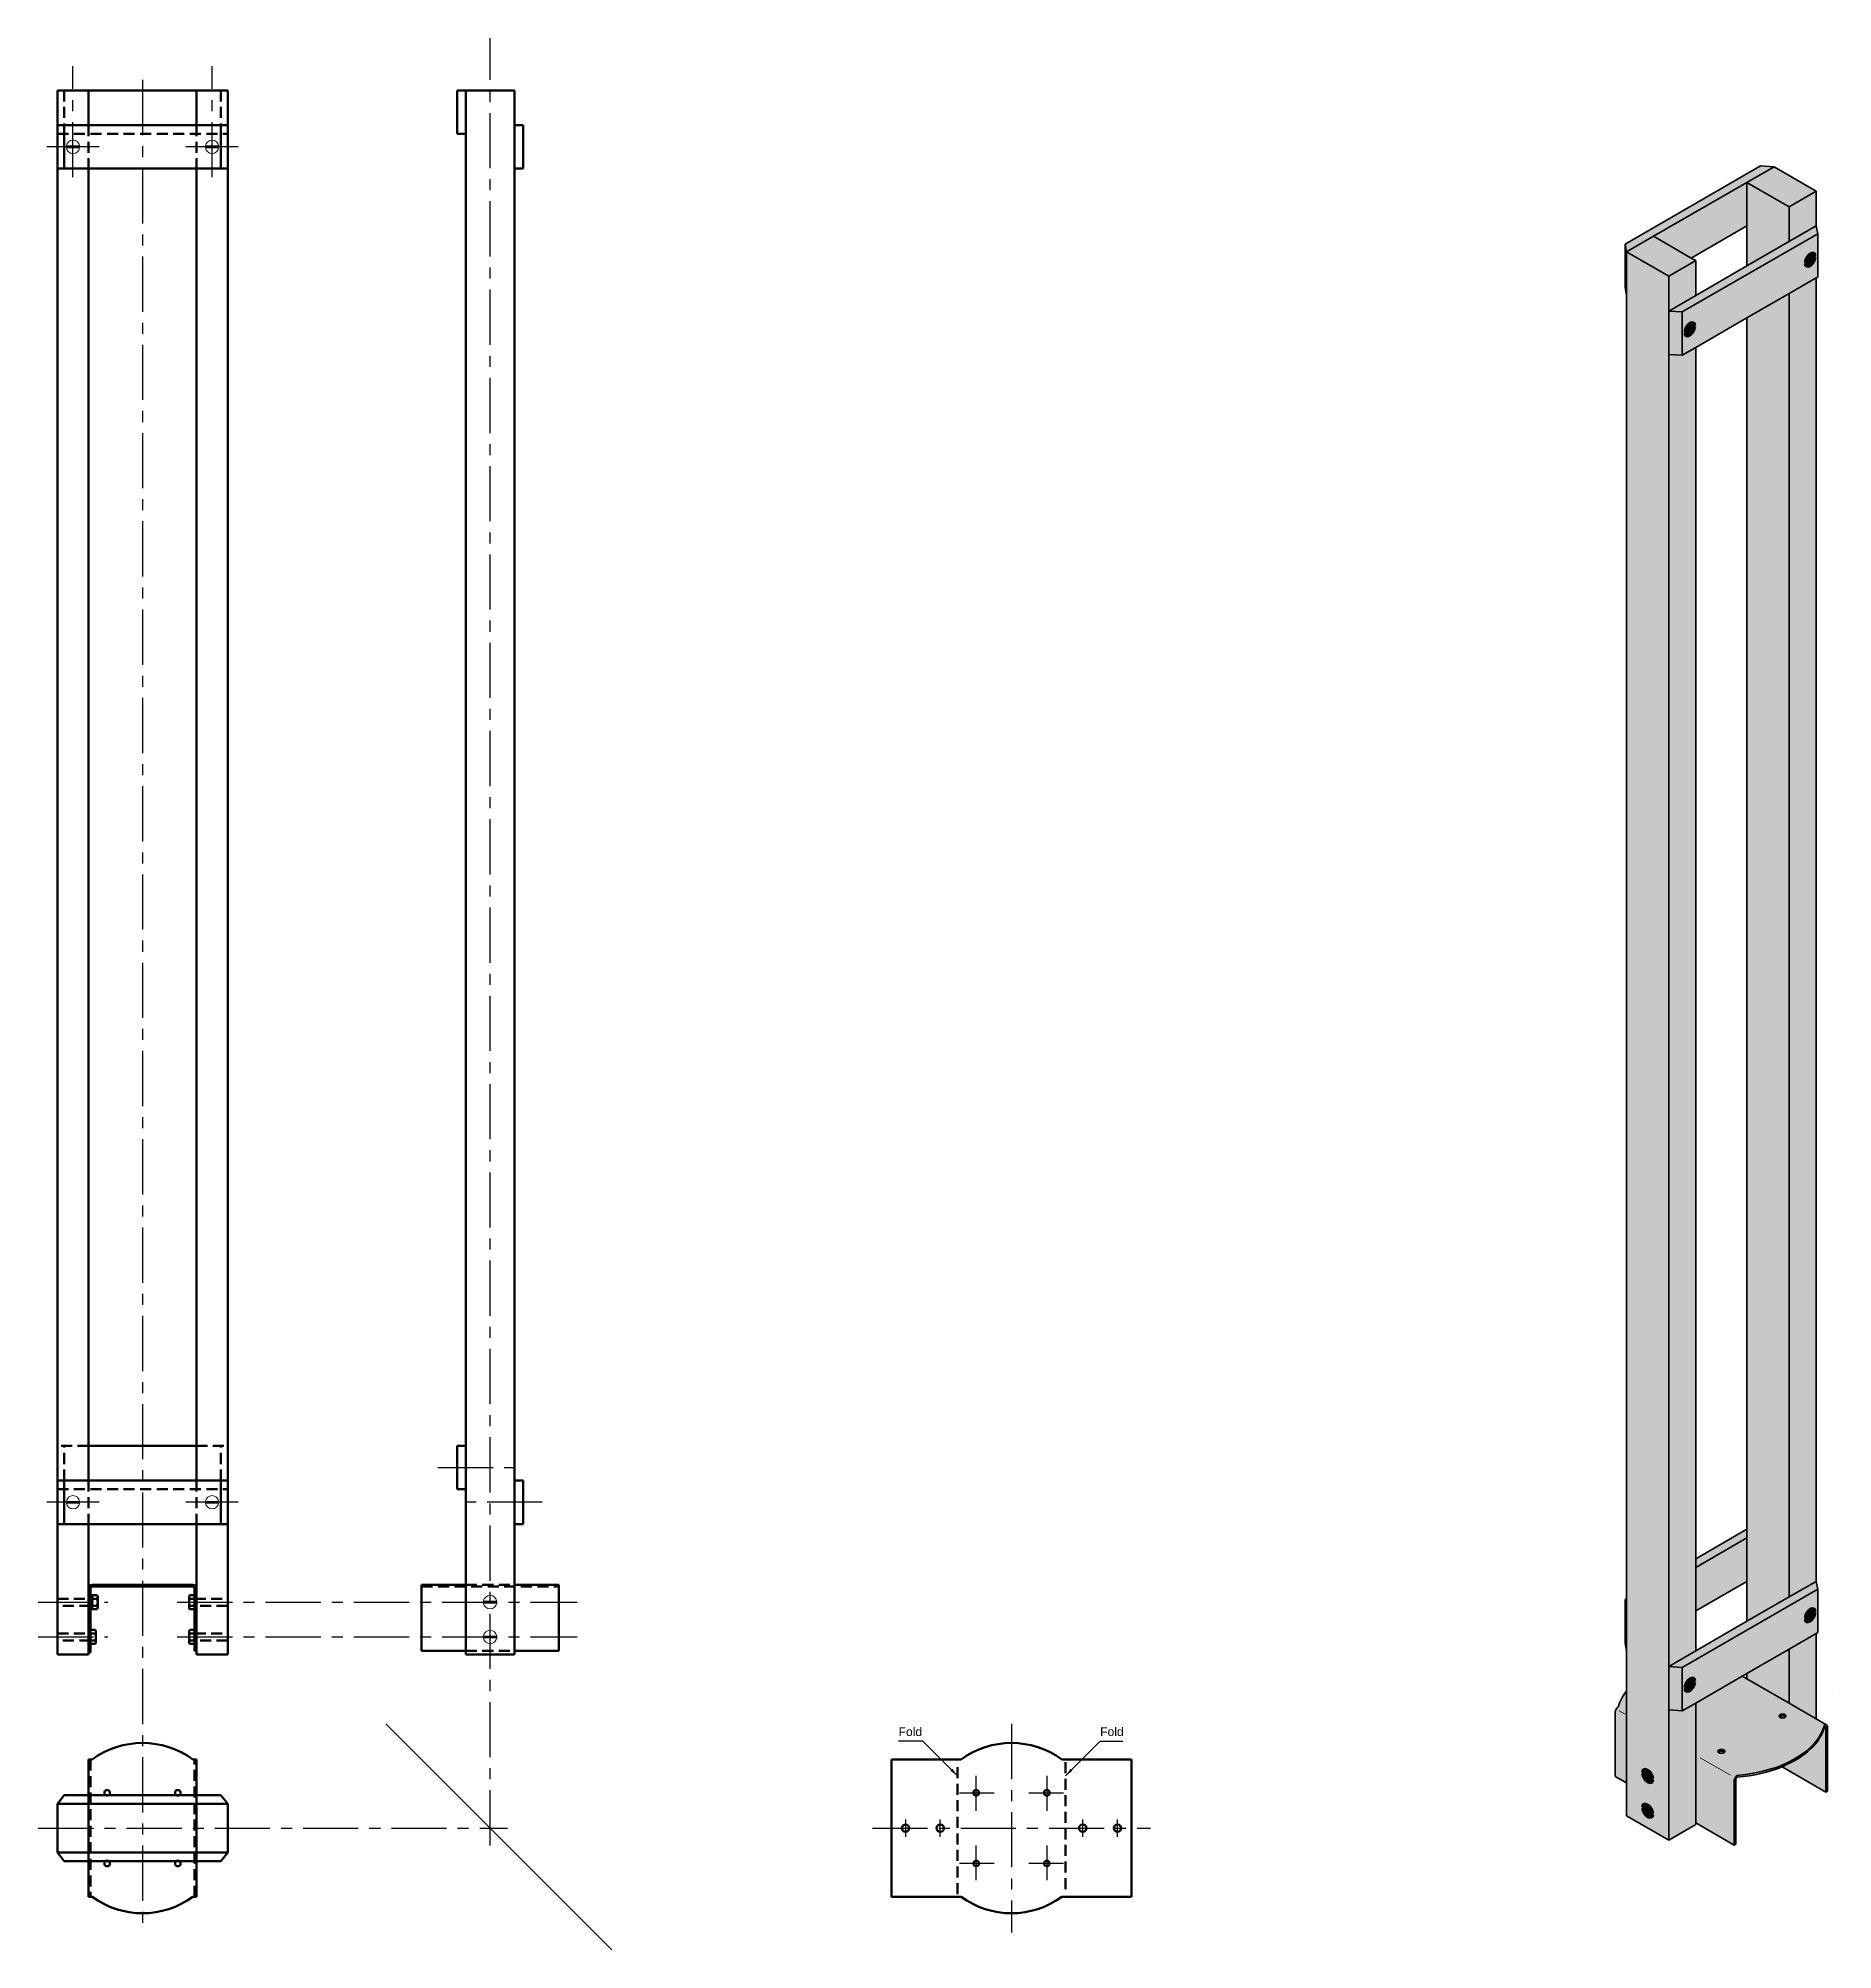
# Model space of a CAD drawing. Header units: millimetres. Extents: x -60 to 973, y -70 to 1030.
import ezdxf

# ---------------------------------------------------------------- set-up
doc = ezdxf.new("R2010")
doc.units = ezdxf.units.MM
doc.linetypes.add('CENTER', pattern=[50.800000000000004, 31.75, -6.35, 6.35, -6.35])
doc.linetypes.add('HIDDEN', pattern=[9.524999999999999, 6.35, -3.175])
for name, color, linetype, lineweight, true_color in [('Aluminium', 253, 'Continuous', 25, 0xa0a0a4), ('Bracing', 37, 'Continuous', 25, 0x866447), ('Centrelines', 2, 'CENTER', 25, 0xffff00), ('Dimension', 253, 'Continuous', 25, 0xa0a0a4), ('Hidden', 9, 'HIDDEN', 50, 0xc0c0c0), ('Iso outline', 178, 'Continuous', 35, 0x000000), ('Mirror line', 4, 'Continuous', 0, 0x00ffff), ('NULL', 178, 'Continuous', 5, 0x000000), ('Outline', 7, 'Continuous', 70, 0xffffff)]:
    doc.layers.add(name, color=color, linetype=linetype, lineweight=lineweight, true_color=true_color)
doc.layers.add('Brass fittings', color=2, linetype='Continuous', true_color=0xffff00)
doc.layers.add('Uprights', color=33, linetype='Continuous', true_color=0xc19a6b)
doc.styles.add('QCADDimTextStyle', font='')
doc.styles.add('textstyle0', font='')
doc.styles.add('textstyle1', font='')
doc.styles.get('QCADDimTextStyle').set_extended_font_data('Liberation Sans')
doc.styles.get('textstyle0').set_extended_font_data('Liberation Sans')
doc.styles.get('textstyle1').set_extended_font_data('Liberation Sans')
doc.dimstyles.new('QCADDimStyle', dxfattribs={"dimtxt": 5, "dimasz": 5, "dimexe": 3, "dimexo": 3, "dimgap": 3, "dimtad": 1, "dimtoh": 1, "dimdec": 4, "dimzin": 0, "dimdsep": 46, "dimtxsty": 'QCADDimTextStyle', "dimcen": 0.09, "dimadec": 0, "dimazin": 0, "dimtfac": 1, "dimtdec": 4, "dimtofl": 0, "dimtmove": 0, "dimatfit": 3, "dimfxl": 1, "dimtolj": 1, "dimtzin": 0, "dimarcsym": 0})

# ---------------------------------------------------------------- blocks, each defined once
blk = doc.blocks.new('M4_DIN934_f')
at = {"layer": 'Outline'}
for p, q in [((-3.5, 3.2), (-4.041452, 2.796874)), ((-4.041452, 2.796874), (-4.041452, 0.403126)), ((-4.041452, 0.403126), (-3.5, 0)), ((3.5, 3.2), (-3.5, 3.2)), ((-3.5, 0), (3.5, 0)), ((-2, 0.403126), (-2, 2.796874)), ((2, 0.403126), (2, 2.796874)), ((4.041452, 2.796874), (3.5, 3.2)), ((3.5, 0), (4.041452, 0.403126)), ((4.041452, 0.403126), (4.041452, 2.796874))]:
    blk.add_line(p, q, dxfattribs=at)
for centre, radius, start, end in [((-3.020726, 1.706185), 1.493815, 46.89782499999999, 133.102175), ((-3.020726, 1.493815), 1.493815, 226.897825, 313.102175), ((0, -1.962787), 5.162787, 67.207949, 112.792051), ((0, 5.162787), 5.162787, 247.207949, 292.792051), ((3.020726, 1.706185), 1.493815, 46.89782499999999, 133.102175), ((3.020726, 1.493815), 1.493815, 226.897825, 313.102175)]:
    blk.add_arc(centre, radius, start, end, dxfattribs=at)
blk = doc.blocks.new('M4_DIN963_t')
at = {"layer": 'NULL'}
for p, q in [((-3.790119, 0.55), (-3.1, 0.55)), ((-3.1, 0.55), (-3.1, -0.55)), ((3.1, 0.55), (-3.1, 0.55)), ((3.1, -0.55), (3.1, 0.55)), ((3.1, 0.55), (3.790119, 0.55)), ((-3.1, -0.55), (-3.790119, -0.55)), ((-3.1, -0.55), (3.1, -0.55)), ((3.790119, -0.55), (3.1, -0.55))]:
    blk.add_line(p, q, dxfattribs=at)
for start, end in [(8.256795, 171.743205), (188.256795, 351.743205)]:
    blk.add_arc((0, 0), 3.829817, start, end, dxfattribs=at)

msp = doc.modelspace()

# ---------------------------------------------------------------- hatches: boundary and pattern name
at = {"layer": 'Aluminium'}
h = msp.add_hatch(color=256, dxfattribs=at)
edge = h.paths.add_edge_path(flags=0)
edge.add_ellipse((908.4618411112409, 64.50181261869547), major_axis=(-60.01418520635988, 7.3e-15), ratio=0.577350269189626, start_angle=345.1846863032169, end_angle=354.9438438361004)
edge.add_ellipse((849.1401746013855, 67.75032156585917), major_axis=(-1.224779289925712, -2.121379958209467), ratio=0.5773502691896257, start_angle=209.9999999999999, end_angle=329.9999999999999)
edge.add_line((847.4080751186589, 66.75029346324372), (847.4080751186589, 29.74925366647271))
edge.add_line((847.4080751186589, 29.74925366647271), (853.900707405352, 26.00073066800129))
edge.add_line((853.900707405352, 26.00073066800129), (853.9007074053523, 78.93308785353871))
h = msp.add_hatch(color=256, dxfattribs=at)
edge = h.paths.add_edge_path(flags=0)
edge.add_ellipse((908.4618411112409, 64.50181261869547), major_axis=(60.0141852063599, 6.700000000000001e-15), ratio=0.5773502691896258, start_angle=284.8651960114668, end_angle=354.9438438361004)
edge.add_ellipse((967.7835076210961, 57.25319126106994), major_axis=(-1.224779289925712, -2.121379958209468), ratio=0.5773502691896257, start_angle=180.0000000000011, end_angle=210, ccw=False)
edge.add_line((969.0082869110217, 59.37457121927942), (963.0229748171303, 62.83019276787169))
edge.add_line((963.0229748171303, 62.83019276787169), (947.4340794725905, 71.8304456914109))
edge.add_line((947.4340794725905, 71.8304456914109), (923.1846867144167, 85.83083912802795))
edge.add_line((923.1846867144167, 85.83083912802795), (920.4367298015785, 87.41737279137662))
edge.add_line((920.4367298015785, 87.41737279137662), (893.7387204934234, 72.00218216808827))
edge.add_line((893.7387204934234, 72.00218216808827), (893.7389915792842, 3.000086576128751))
edge.add_line((893.7389915792842, 3.000086576128751), (915.8205231392969, -9.7486916141639))
edge.add_line((915.8205231392969, -9.7486916141639), (915.8205231392972, 27.25234818260693))
edge.add_ellipse((917.5526226220238, 28.25237628522238), major_axis=(-1.224779289925712, -2.121379958209467), ratio=0.5773502691896257, start_angle=210, end_angle=330.0000000000001, ccw=False)
edge = h.paths.add_edge_path(flags=0)
edge.add_ellipse((908.4618411112409, 44.18124157354993), major_axis=(1.959646863881168, 0), ratio=0.5773502691896257, start_angle=0, end_angle=360)
edge = h.paths.add_edge_path(flags=0)
edge.add_ellipse((943.658102600246, 64.50181261869551), major_axis=(1.959646863881168, 0), ratio=0.5773502691896257, start_angle=0, end_angle=360)
h = msp.add_hatch(color=256, dxfattribs=at)
edge = h.paths.add_edge_path(flags=0)
edge.add_ellipse((908.4618411112409, 64.50181261869547), major_axis=(60.0141852063599, 6.700000000000001e-15), ratio=0.5773502691896258, start_angle=284.8651960114668, end_angle=354.9438438361004)
edge.add_line((967.7835076210961, 59.2532474663007), (967.7835076210961, 58.25321936368535))
edge.add_ellipse((908.4618411112407, 63.50178451607989), major_axis=(60.0141852063599, 6.700000000000001e-15), ratio=0.5773502691896258, start_angle=321.1197403717885, end_angle=354.94384383610037, ccw=False)
edge.add_ellipse((908.4618411112407, 63.50178451607989), major_axis=(60.0141852063599, 6.700000000000001e-15), ratio=0.5773502691896258, start_angle=284.8651960114668, end_angle=321.1197403717885, ccw=False)
edge.add_line((917.5526226220236, 29.25240438783778), (917.5526226220238, 30.25243249045336))
h = msp.add_hatch(color=256, dxfattribs=at)
edge = h.paths.add_edge_path(flags=0)
edge.add_ellipse((943.658102600246, 64.50181261869534), major_axis=(-1.959646863881166, 2e-16), ratio=0.5773502691896262, start_angle=164.1221244249562, end_angle=375.8778755749647)
edge.add_ellipse((943.658102600246, 63.50178451608007), major_axis=(-1.959646863881166, 2e-16), ratio=0.5773502691896262, start_angle=195.8778755750616, end_angle=344.1221244249222, ccw=False)
h = msp.add_hatch(color=256, dxfattribs=at)
edge = h.paths.add_edge_path(flags=0)
edge.add_line((968.6495573624594, 57.75320531237767), (968.6495573624594, 20.75216551560668))
edge.add_line((968.6495573624594, 20.75216551560668), (943.4004769312779, 35.32972889933956))
edge.add_ellipse((908.4618411112407, 63.50178451607989), major_axis=(60.0141852063599, 6.700000000000001e-15), ratio=0.5773502691896258, start_angle=321.1197403717885, end_angle=354.9438438361004)
edge.add_ellipse((967.7835076210961, 57.25319126106994), major_axis=(-0.6123896449628569, -1.060689979104733), ratio=0.5773502691896255, start_angle=150.0000000000001, end_angle=210.0000000000001, ccw=False)
h = msp.add_hatch(color=256, dxfattribs=at)
edge = h.paths.add_edge_path(flags=0)
edge.add_line((968.6495573624594, 57.75320531237767), (968.6495573624594, 20.75216551560668))
edge.add_line((968.6495573624594, 20.75216551560668), (969.5156071038227, 21.25217956691431))
edge.add_line((969.5156071038227, 21.25217956691431), (969.5156071038227, 58.2532193636854))
edge.add_ellipse((967.7835076210961, 57.25319126106994), major_axis=(-1.224779289925712, -2.121379958209468), ratio=0.5773502691896257, start_angle=150.0000000000002, end_angle=180.0000000000011)
edge.add_ellipse((967.7835076210961, 57.25319126106994), major_axis=(-1.224779289925712, -2.121379958209468), ratio=0.5773502691896257, start_angle=180.0000000000011, end_angle=209.9999999999999)
edge.add_line((967.7835076210961, 59.25324746630082), (967.7835076210961, 58.25321936368535))
edge.add_ellipse((967.7835076210961, 57.25319126106994), major_axis=(-0.6123896449628569, -1.060689979104733), ratio=0.5773502691896255, start_angle=150.0000000000001, end_angle=210.0000000000001, ccw=False)
h = msp.add_hatch(color=256, dxfattribs=at)
edge = h.paths.add_edge_path(flags=0)
edge.add_ellipse((908.4618411112409, 43.18121347093447), major_axis=(1.959646863881168, 0), ratio=0.577350269189626, start_angle=15.87787557505344, end_angle=164.1221244249725)
edge.add_ellipse((908.4618411112409, 44.18124157354973), major_axis=(1.959646863881168, 0), ratio=0.577350269189626, start_angle=-15.877875575006726, end_angle=195.8778755750328, ccw=False)
h = msp.add_hatch(color=256, dxfattribs=at)
edge = h.paths.add_edge_path(flags=0)
edge.add_line((915.8205231392972, 27.25234818260693), (915.8205231392972, -9.74869161416406))
edge.add_line((915.8205231392972, -9.74869161416406), (916.6865728806606, -9.248677562856447))
edge.add_line((916.6865728806606, -9.248677562856447), (916.6865728806605, 27.75236223391465))
edge.add_ellipse((917.5526226220238, 28.25237628522238), major_axis=(-0.6123896449628574, -1.060689979104732), ratio=0.5773502691896258, start_angle=210.0000000000001, end_angle=330.0000000000002, ccw=False)
edge.add_line((917.5526226220238, 29.25240438783782), (917.5526226220238, 30.25243249045324))
edge.add_ellipse((917.5526226220238, 28.25237628522238), major_axis=(-1.224779289925712, -2.121379958209467), ratio=0.5773502691896257, start_angle=209.9999999999999, end_angle=330.0000000000002)
at = {"layer": 'Bracing'}
for points in [[(853.9007074053521, 907.025489072197), (869.4896027498918, 916.025741995736), (891.1408462839747, 903.525390713043), (923.1846867144174, 922.0259106114282), (923.1846867144168, 947.0266131768142), (938.7735820589569, 956.0268661003532), (930.9791343866873, 956.5268801516612), (853.0346576639884, 911.5256155339662), (853.0346576639884, 886.5249129685809), (853.9007074053523, 882.0247865068116)], [(923.1846867144168, 167.0046931367769), (923.1846867144168, 172.0048336498543), (893.7389955080649, 155.0043559053926), (893.7389955080648, 150.004215392315), (893.7389955080648, 125.0035128269294), (923.1846867144168, 142.0039905713914)], [(853.0341377014491, 131.503395293418), (853.900707405352, 132.0037095452379), (853.9007074053521, 102.0028664667742), (853.034137701449, 106.5026927280313)]]:
    msp.add_hatch(color=256, dxfattribs=at).paths.add_polyline_path(points, flags=0)
h = msp.add_hatch(color=256, dxfattribs=at)
h.paths.add_polyline_path([(963.8890245584934, 917.5257841496588), (963.8890245584934, 892.525081584273), (885.944547835795, 847.5238169665789), (878.1501001635252, 848.0238310178867), (878.1501001635252, 873.0245335832723), (963.0229748171303, 922.0259106114285)], flags=0)
edge = h.paths.add_edge_path(flags=0)
edge.add_line((962.2435300499033, 904.6254216259198), (962.2435300499033, 903.525390713043))
edge.add_line((962.2435300499033, 903.525390713043), (962.8412074313632, 903.8704599101173))
edge.add_ellipse((959.558775851677, 902.5253626104274), major_axis=(-2.34534027290268, -4.062248513705019), ratio=0.5773502691896257, start_angle=-23.317069123306908, end_angle=142.2831725946936, ccw=False)
edge.add_line((956.2763447009844, 900.0802346690288), (956.8740216534508, 900.425303594935))
edge.add_line((956.8740216534508, 900.425303594935), (956.8740216534508, 901.5253345078119))
edge.add_line((956.8740216534508, 901.5253345078119), (956.2763442719909, 901.1802653107375))
edge.add_ellipse((959.558775851677, 902.5253626104274), major_axis=(-2.34534027290268, -4.062248513705019), ratio=0.5773502691896257, start_angle=156.6829308766944, end_angle=322.2831725946919, ccw=False)
edge.add_line((962.8412070023694, 904.9704905518261), (962.2435300499033, 904.6254216259198))
edge = h.paths.add_edge_path(flags=0)
edge.add_line((887.5900423443852, 861.5242104031947), (887.5900423443852, 860.4241794903179))
edge.add_line((887.5900423443852, 860.4241794903179), (886.9923649629253, 860.0791102932435))
edge.add_ellipse((890.2747965426115, 862.5242385058104), major_axis=(-2.345340272902684, -4.062248513704975), ratio=0.5773502691896295, start_angle=336.6829308766949, end_angle=502.2831725946888)
edge.add_line((893.557227693304, 863.8693355813089), (892.9595507408378, 863.5242666084258))
edge.add_line((892.9595507408378, 863.5242666084258), (892.9595507408378, 864.6242975213027))
edge.add_line((892.9595507408378, 864.6242975213027), (893.5572281222977, 864.969366718377))
edge.add_ellipse((890.2747965426115, 862.5242385058104), major_axis=(-2.345340272902684, -4.062248513704975), ratio=0.5773502691896295, start_angle=156.6829308766912, end_angle=322.2831725946973)
edge.add_line((886.9923653919191, 861.1791414303115), (887.5900423443852, 861.5242104031947))
h = msp.add_hatch(color=256, dxfattribs=at)
edge = h.paths.add_edge_path(flags=0)
edge.add_line((956.8740216534507, 120.403383554898), (956.8740216534507, 121.503414467775))
edge.add_line((956.8740216534507, 121.503414467775), (956.2763442719908, 121.1583452707006))
edge.add_ellipse((959.5587758516768, 122.5034425703904), major_axis=(-2.345340272902712, -4.062248513704965), ratio=0.5773502691896251, start_angle=156.6829308766946, end_angle=322.28317259469344, ccw=False)
edge.add_line((962.8412070023693, 124.9485705117891), (962.2435300499031, 124.6035015858828))
edge.add_line((962.2435300499031, 124.6035015858828), (962.2435300499031, 123.5034706730059))
edge.add_line((962.2435300499031, 123.5034706730059), (962.841207431363, 123.8485398700803))
edge.add_ellipse((959.5587758516768, 122.5034425703904), major_axis=(-2.345340272902712, -4.062248513704965), ratio=0.5773502691896251, start_angle=-23.317069123305487, end_angle=142.2831725946935, ccw=False)
edge.add_line((956.2763447009844, 120.0583146289917), (956.8740216534507, 120.403383554898))
edge = h.paths.add_edge_path(flags=0)
edge.add_line((887.5900423443854, 81.5022903631577), (887.5900423443854, 80.40225945028072))
edge.add_line((887.5900423443854, 80.40225945028072), (886.9923649629255, 80.0571902532063))
edge.add_ellipse((890.2747965426117, 82.50231846577313), major_axis=(-2.345340272902709, -4.062248513704967), ratio=0.5773502691896246, start_angle=336.6829308766945, end_angle=502.2831725946935)
edge.add_line((893.5572276933042, 83.84741554127184), (892.959550740838, 83.50234656838857))
edge.add_line((892.959550740838, 83.50234656838857), (892.959550740838, 84.60237748126553))
edge.add_line((892.959550740838, 84.60237748126553), (893.5572281222979, 84.94744667833997))
edge.add_ellipse((890.2747965426117, 82.50231846577313), major_axis=(-2.345340272902709, -4.062248513704967), ratio=0.5773502691896246, start_angle=156.6829308766945, end_angle=322.2831725946933)
edge.add_line((886.9923653919193, 81.15722139027443), (887.5900423443854, 81.5022903631577))
h.paths.add_polyline_path([(878.1501001635252, 93.00261354323513), (963.0229748171301, 142.0039905713914), (963.8858267866227, 137.5077844237522), (963.8862744120802, 112.5047493420082), (885.944547835795, 67.50189692654165), (878.1501001635252, 68.00191097784923)], flags=0)
at = {"layer": 'Brass fittings'}
h = msp.add_hatch(color=256, dxfattribs=at)
edge = h.paths.add_edge_path(flags=0)
edge.add_line((962.2435300499033, 904.6254216259198), (962.2435300499033, 903.525390713043))
edge.add_line((962.2435300499033, 903.525390713043), (962.8412074313632, 903.8704599101173))
edge.add_ellipse((959.558775851677, 902.5253626104274), major_axis=(-2.34534027290268, -4.062248513705019), ratio=0.5773502691896257, start_angle=-23.317069123306908, end_angle=142.2831725946936, ccw=False)
edge.add_line((956.2763447009844, 900.0802346690288), (956.8740216534508, 900.425303594935))
edge.add_line((956.8740216534508, 900.425303594935), (956.8740216534508, 901.5253345078119))
edge.add_line((956.8740216534508, 901.5253345078119), (956.2763442719909, 901.1802653107375))
edge.add_ellipse((959.558775851677, 902.5253626104274), major_axis=(-2.34534027290268, -4.062248513705019), ratio=0.5773502691896257, start_angle=156.6829308766944, end_angle=322.2831725946919, ccw=False)
edge.add_line((962.8412070023694, 904.9704905518261), (962.2435300499033, 904.6254216259198))
h = msp.add_hatch(color=256, dxfattribs=at)
edge = h.paths.add_edge_path(flags=0)
edge.add_ellipse((890.2747965426115, 862.5242385058104), major_axis=(-2.345340272902684, -4.062248513704975), ratio=0.5773502691896295, start_angle=336.6829308766949, end_angle=502.2831725946888)
edge.add_line((893.557227693304, 863.8693355813089), (892.9595507408378, 863.5242666084258))
edge.add_line((892.9595507408378, 863.5242666084258), (892.9595507408378, 864.6242975213027))
edge.add_line((892.9595507408378, 864.6242975213027), (893.5572281222977, 864.969366718377))
edge.add_ellipse((890.2747965426115, 862.5242385058104), major_axis=(-2.345340272902684, -4.062248513704975), ratio=0.5773502691896295, start_angle=156.6829308766912, end_angle=322.2831725946973)
edge.add_line((886.9923653919191, 861.1791414303115), (887.5900423443852, 861.5242104031947))
edge.add_line((887.5900423443852, 861.5242104031947), (887.5900423443852, 860.4241794903179))
edge.add_line((887.5900423443852, 860.4241794903179), (886.992365391919, 860.0791105644116))
h = msp.add_hatch(color=256, dxfattribs=at)
edge = h.paths.add_edge_path(flags=0)
edge.add_ellipse((959.5587758516768, 122.5034425703904), major_axis=(-2.345340272902712, -4.062248513704965), ratio=0.5773502691896251, start_angle=156.6829308766946, end_angle=322.2831725946933)
edge.add_line((956.2763447009844, 121.1583454948917), (956.8740216534507, 121.503414467775))
edge.add_line((956.8740216534507, 121.503414467775), (956.8740216534507, 120.403383554898))
edge.add_line((956.8740216534507, 120.403383554898), (956.2763442719908, 120.0583143578236))
edge.add_ellipse((959.5587758516768, 122.5034425703904), major_axis=(-2.345340272902712, -4.062248513704965), ratio=0.5773502691896251, start_angle=336.6829308766946, end_angle=502.2831725946934)
edge.add_line((962.8412070023693, 123.8485396458891), (962.2435300499031, 123.5034706730059))
edge.add_line((962.2435300499031, 123.5034706730059), (962.2435300499031, 124.6035015858828))
edge.add_line((962.2435300499031, 124.6035015858828), (962.8412070023693, 124.9485705117891))
h = msp.add_hatch(color=256, dxfattribs=at)
edge = h.paths.add_edge_path(flags=0)
edge.add_line((887.5900423443854, 81.5022903631577), (887.5900423443854, 80.40225945028072))
edge.add_line((887.5900423443854, 80.40225945028072), (886.9923649629255, 80.0571902532063))
edge.add_ellipse((890.2747965426117, 82.50231846577313), major_axis=(-2.345340272902709, -4.062248513704967), ratio=0.5773502691896246, start_angle=336.6829308766945, end_angle=502.2831725946935)
edge.add_line((893.5572276933042, 83.84741554127184), (892.959550740838, 83.50234656838857))
edge.add_line((892.959550740838, 83.50234656838857), (892.959550740838, 84.60237748126553))
edge.add_line((892.959550740838, 84.60237748126553), (893.5572281222979, 84.94744667833997))
edge.add_ellipse((890.2747965426117, 82.50231846577313), major_axis=(-2.345340272902709, -4.062248513704967), ratio=0.5773502691896246, start_angle=156.6829308766945, end_angle=322.2831725946933)
edge.add_line((886.9923653919193, 81.15722139027443), (887.5900423443854, 81.5022903631577))
h = msp.add_hatch(color=256, dxfattribs=at)
edge = h.paths.add_edge_path(flags=0)
edge.add_line((868.7101579826649, 29.00081497584753), (868.7101579826649, 27.90078406297056))
edge.add_line((868.7101579826649, 27.90078406297056), (869.3078353641248, 27.55571486589613))
edge.add_ellipse((866.0254037844386, 30.00084307846297), major_axis=(-2.345340272902711, 4.062248513704949), ratio=0.5773502691896256, start_angle=37.71682740530639, end_angle=203.3170691233053, ccw=False)
edge.add_line((862.7429726337461, 31.34594015396167), (863.3406495862123, 31.0008711810784))
edge.add_line((863.3406495862123, 31.0008711810784), (863.3406495862123, 32.10090209395538))
edge.add_line((863.3406495862123, 32.10090209395538), (862.7429722047524, 32.44597129102981))
edge.add_ellipse((866.0254037844386, 30.00084307846297), major_axis=(-2.345340272902711, 4.062248513704949), ratio=0.5773502691896256, start_angle=-142.2831725946935, end_angle=23.317069123305316, ccw=False)
edge.add_line((869.307834935131, 28.65574600296427), (868.7101579826649, 29.00081497584753))
h = msp.add_hatch(color=256, dxfattribs=at)
edge = h.paths.add_edge_path(flags=0)
edge.add_ellipse((866.0254037844386, 10.00028102615432), major_axis=(-2.34534027290271, 4.062248513704953), ratio=0.5773502691896254, start_angle=217.7168274053064, end_angle=383.3170691233054)
edge.add_line((862.7429726337461, 12.44540896755299), (863.3406495862123, 12.10034004164673))
edge.add_line((863.3406495862123, 12.10034004164673), (863.3406495862123, 11.00030912876975))
edge.add_line((863.3406495862123, 11.00030912876975), (862.7429722047524, 11.34537832584418))
edge.add_ellipse((866.0254037844386, 10.00028102615432), major_axis=(-2.34534027290271, 4.062248513704953), ratio=0.5773502691896254, start_angle=37.71682740530645, end_angle=203.3170691233053)
edge.add_line((869.307834935131, 7.555153084755652), (868.7101579826649, 7.900222010661914))
edge.add_line((868.7101579826649, 7.900222010661914), (868.7101579826649, 9.000252923538891))
edge.add_line((868.7101579826649, 9.000252923538891), (869.307834935131, 8.655183950655614))
at = {"layer": 'Uprights'}
for points in [[(963.02297481713, 942.0264726637373), (938.7735820589571, 956.0268661003532), (923.1846867144171, 947.0266131768144), (923.1846867144168, 922.0259106114279), (923.1846867144168, 899.025264251273), (963.0229748171303, 922.0259106114285)], [(891.1408462839747, 903.525390713043), (869.4896027498917, 916.0257419957359), (853.9007074053521, 907.025489072197), (878.150100163525, 893.025095635581), (893.7389955080648, 902.0253485591198)], [(878.1501001635252, 893.0250956355809), (893.7389955080648, 902.0253485591198), (893.7389955080648, 882.0247865068112), (878.1501001635252, 873.0245335832723)], [(923.1846867144168, 167.0046931367769), (923.1846867144168, 172.0048336498543), (923.1846867144168, 869.02442117281), (947.4340794725905, 883.0248146094266), (963.0229748171305, 892.0250675329656), (963.0229748171301, 142.0039905713905), (947.4340794725904, 133.0037376478524), (923.1846867144168, 119.0033442112359), (923.1846867144168, 142.0039905713914)], [(893.7389955080647, 852.0239434283483), (893.7389955080648, 155.0043559053925), (893.7389955080648, 150.004215392315), (893.7389955080648, 125.0035128269294), (893.7389955080648, 102.002866466774), (878.1501001635252, 93.00261354323513), (878.1501001635252, 848.0238310178863), (885.944547835795, 847.5238169665789)], [(963.0229748171303, 62.83019276787169), (947.4340794725905, 71.8304456914109), (923.1846867144167, 85.83083912802795), (923.1846867144168, 89.0040184152901), (947.4340794725906, 103.0053998498248), (963.0229748171303, 112.0062879148824)], [(878.1501001635252, -7.00019671830806), (878.1501001635252, 68.00191097784925), (885.9439880714807, 67.50157374646417), (893.7387204934234, 72.00218216808827), (893.7389955080648, 2.000056205230834)]]:
    msp.add_hatch(color=256, dxfattribs=at).paths.add_polyline_path(points, flags=0)
h = msp.add_hatch(color=256, dxfattribs=at)
edge = h.paths.add_edge_path(flags=0)
edge.add_ellipse((866.0254037844386, 30.00084307846297), major_axis=(-2.345340272902711, 4.062248513704949), ratio=0.5773502691896256, start_angle=217.7168274053064, end_angle=383.3170691233053)
edge.add_line((862.7429726337461, 32.44597101986164), (863.3406495862123, 32.10090209395538))
edge.add_line((863.3406495862123, 32.10090209395538), (863.3406495862123, 31.0008711810784))
edge.add_line((863.3406495862123, 31.0008711810784), (862.7429722047524, 31.34594037815283))
edge.add_ellipse((866.0254037844386, 30.00084307846297), major_axis=(-2.345340272902711, 4.062248513704949), ratio=0.5773502691896256, start_angle=37.71682740530645, end_angle=203.3170691233054)
edge.add_line((869.307834935131, 27.55571513706431), (868.7101579826649, 27.90078406297056))
edge.add_line((868.7101579826649, 27.90078406297056), (868.7101579826649, 29.00081497584753))
edge.add_line((868.7101579826649, 29.00081497584753), (869.307834935131, 28.65574600296426))
h.paths.add_polyline_path([(878.1501001635252, 873.0245335832723), (878.1501001635252, 893.0250956355809), (853.9007074053521, 907.0254890721969), (853.9007074053521, 882.0247865068122), (853.9007074053521, 132.0037095452379), (853.9007074053521, 102.0028664667742), (853.9007074053521, 7.000196718308018), (878.150100163525, -7.000196718308025), (878.1501001635252, 68.00191097784926), (878.1501001635252, 93.00261354323509), (878.1501001635252, 848.0238310178863)], flags=0)
edge = h.paths.add_edge_path(flags=0)
edge.add_ellipse((866.0254037844386, 10.00028102615432), major_axis=(-2.34534027290271, 4.062248513704953), ratio=0.5773502691896254, start_angle=217.7168274053064, end_angle=383.3170691233053)
edge.add_line((862.7429726337461, 12.44540896755299), (863.3406495862123, 12.10034004164673))
edge.add_line((863.3406495862123, 12.10034004164673), (863.3406495862123, 11.00030912876975))
edge.add_line((863.3406495862123, 11.00030912876975), (862.7429722047524, 11.34537832584418))
edge.add_ellipse((866.0254037844386, 10.00028102615432), major_axis=(-2.34534027290271, 4.062248513704953), ratio=0.5773502691896254, start_angle=37.71682740530645, end_angle=203.3170691233053)
edge.add_line((869.307834935131, 7.555153084755652), (868.7101579826649, 7.900222010661914))
edge.add_line((868.7101579826649, 7.900222010661914), (868.7101579826649, 9.000252923538891))
edge.add_line((868.7101579826649, 9.000252923538891), (869.307834935131, 8.655183950655614))

# ---------------------------------------------------------------- linework, layer by layer
at = {"layer": 'Centrelines'}
for p, q in [((200, -10), (200, 1030)), ((-40, 950), (-40, 1014)), ((40, 950), (40, 1014)), ((0, 1006), (0, -55)), ((-25, 967.4999999999999), (-55, 967.4999999999999)), ((55, 967.4999999999999), (25, 967.4999999999999)), ((170, 207.5), (220, 207.5)), ((-25, 187.5), (-55, 187.5)), ((55, 187.5), (25, 187.5)), ((230, 187.5), (180, 187.5)), ((-60, 130), (-20, 130)), ((-20, 130), (-20, 130)), ((20, 130), (250, 130)), ((60, 130), (60, 130)), ((-60, 110), (-20, 110)), ((-20, 110), (-20, 110)), ((20, 110), (250, 110)), ((972.5495219721266, 77.50217795269597), (972.5495219721266, 77.50217795269597)), ((500, 60), (500, -60)), ((903.2655426630613, 37.50105384807868), (903.2655426630613, 37.50105384807868)), ((479.68, 10), (479.68, 30)), ((520.32, 30), (520.3199999999999, 10)), ((470, 20.32), (490, 20.32)), ((510, 20.32), (530, 20.32)), ((903.2655426630613, 17.50049179577003), (903.2655426630613, 17.50049179577003)), ((-60, 0), (210, 0)), ((420, 0), (580, 0)), ((439, 5), (439, -5)), ((459, -5), (459, 5)), ((459, 5), (459, 5)), ((541, -5), (541, 5)), ((561, -5), (561, 5)), ((439, -5), (439, -5)), ((479.68, -30), (479.68, -10)), ((520.3199999999999, -10), (520.3199999999999, -30)), ((490, -20.32), (470, -20.32)), ((530, -20.32000000000001), (510, -20.32))]:
    msp.add_line(p, q, dxfattribs=at)
for p in [(-40, 967.4999999999999), (890.2747965426115, 862.5242385058103), (-40, 187.5), (890.2747965426117, 82.50231846577313)]:
    msp.add_point(p, dxfattribs=at)
at = {"layer": 'Hidden'}
for p, q in [((-44.99999999999999, 1000), (-44.99999999999999, 980)), ((45.00000000000001, 1000), (44.99999999999999, 980)), ((-31, 980), (-31, 955)), ((31.00000000000014, 980), (31.00000000000014, 955)), ((-49, 975), (49.00000000000011, 975)), ((-31, 220), (-49, 220)), ((-44.99999999999999, 200), (-44.99999999999996, 220)), ((31.00000000000003, 220), (49.00000000000001, 220)), ((44.99999999999999, 200), (44.99999999999996, 220)), ((-31.00000000000006, 200), (-31.00000000000006, 175)), ((31.00000000000009, 200), (31.00000000000008, 175)), ((-49, 195), (49.00000000000001, 195)), ((-49, 132), (-30, 132)), ((30, 132), (49.00000000000001, 132)), ((160.503164683737, 139), (239.496835316263, 139)), ((186, 140), (214, 140)), ((-30, 128), (-49, 128)), ((49, 128), (30, 128)), ((-49, 112), (-30, 112)), ((30, 112), (49.00000000000001, 112)), ((-30, 108), (-49, 108)), ((49, 108), (30, 108)), ((186, 102), (214, 102)), ((-30, 39.496835316263), (-30, -39.49683531626304)), ((30, -39.49683531626304), (30, 39.49683531626299)), ((469, -37.94733192202059), (469, 37.94733192202056)), ((531, 37.94733192202055), (531, -37.94733192202059)), ((-31.00000000000001, 19), (-31.00000000000002, 14)), ((30.99999999999998, 19), (30.99999999999998, 14.00000000000001)), ((-31.00000000000002, -19), (-31.00000000000002, -13.99999999999999)), ((30.99999999999999, -19), (30.99999999999999, -14))]:
    msp.add_line(p, q, dxfattribs=at)
for centre, start, end in [((-20.32, 20.32), 235.5884913302316, 304.4115086697667), ((20.32, 20.32), 235.5884913302332, 304.4115086697685), ((-20.32, -20.32), 55.58849133023331, 124.4115086697686), ((20.31999999999999, -20.32000000000001), 55.58849133023145, 124.4115086697667)]:
    msp.add_arc(centre, 1.59999999999995, start, end, dxfattribs=at)
at = {"layer": 'Iso outline'}
for p, q in [((853.0346576639884, 911.5256155339662), (930.9791343866875, 956.5268801516611)), ((869.4896027498916, 916.0257419957358), (923.1846867144172, 947.0266131768142)), ((938.7735820589569, 956.0268661003532), (923.1846867144171, 947.0266131768144)), ((923.1846867144168, 922.0259106114279), (923.1846867144168, 947.0266131768142)), ((947.4340794725898, 933.0262197401983), (923.1846867144169, 947.0266131768142)), ((938.7735820589571, 956.0268661003533), (930.9791343866873, 956.5268801516612)), ((963.02297481713, 942.0264726637373), (938.7735820589571, 956.0268661003532)), ((963.0229748171303, 942.0264726637371), (947.4340794725905, 933.0262197401983)), ((963.0229748171303, 922.0259106114285), (963.0229748171303, 942.0264726637371)), ((947.4340794725905, 933.0262197401983), (947.4340794725905, 913.0256576878896)), ((853.9007074053521, 907.025489072197), (869.4896027498918, 916.025741995736)), ((891.1408462839747, 903.525390713043), (869.4896027498917, 916.0257419957359)), ((885.9445478357952, 872.524519531965), (963.8890245584935, 917.5257841496586)), ((891.1408462839747, 903.525390713043), (923.1846867144174, 922.0259106114282)), ((923.1846867144168, 899.025264251273), (963.0229748171303, 922.0259106114285)), ((923.1846867144168, 899.025264251273), (923.1846867144168, 922.0259106114279)), ((959.5587758516768, 920.0258544061977), (959.5587758516768, 920.0258544061976)), ((963.0229748171304, 922.0259106114288), (963.8890245584934, 917.5257841496588)), ((963.8890245584934, 917.5257841496588), (963.8890245584934, 892.525081584273)), ((853.0346576639884, 886.5249129685809), (853.0346576639884, 911.5256155339666)), ((853.0346576639884, 911.5256155339662), (853.9007074053521, 907.025489072197)), ((853.9007074053521, 882.0247865068122), (853.9007074053521, 907.0254890721969)), ((878.150100163525, 893.025095635581), (853.9007074053521, 907.0254890721969)), ((878.1501001635252, 893.0250956355809), (893.7389955080648, 902.0253485591198)), ((893.7389955080646, 902.0253485591198), (891.1408462839747, 903.525390713043)), ((893.7389955080648, 902.0253485591198), (893.7389955080648, 882.0247865068112)), ((956.8740216534508, 901.5253345078119), (962.2435300499033, 904.6254216259198)), ((962.2435300499033, 903.525390713043), (956.8740216534508, 900.425303594935)), ((962.8412074313632, 904.9704908229942), (962.2435300499033, 904.6254216259198)), ((962.2435300499033, 904.6254216259198), (962.2435300499033, 903.525390713043)), ((962.2435300499033, 903.525390713043), (962.8412074313632, 903.8704599101173)), ((878.1501001635252, 873.0245335832723), (878.1501001635252, 893.0250956355809)), ((893.7389955080648, 882.0247865068112), (923.1846867144168, 899.025264251273)), ((963.0229748171305, 892.0250675329656), (947.4340794725905, 883.0248146094266)), ((956.8740216534508, 901.5253345078119), (956.2763442719909, 901.1802653107375)), ((956.2763442719909, 900.0802343978606), (956.8740216534508, 900.425303594935)), ((956.8740216534508, 900.425303594935), (956.8740216534508, 901.5253345078119)), ((963.8890245584934, 892.525081584273), (963.0229748171305, 892.0250675329656)), ((963.0229748171301, 142.0039905713906), (963.0229748171304, 892.0250675329655)), ((853.0346576639885, 886.5249129685807), (853.9007074053523, 882.0247865068116)), ((853.9007074053521, 132.0037095452379), (853.9007074053521, 882.0247865068122)), ((878.1501001635252, 873.0245335832723), (893.7389955080648, 882.0247865068112)), ((947.4340794725905, 883.0248146094266), (923.1846867144168, 869.0244211728101)), ((947.4340794725905, 883.0248146094267), (947.4340794725904, 133.0037376478525)), ((878.1501001635252, 848.0238310178863), (878.1501001635252, 873.0245335832723)), ((885.944547835795, 872.5245195319648), (878.1501001635252, 873.0245335832731)), ((885.944547835795, 847.523816966579), (885.944547835795, 872.5245195319648)), ((923.1846867144168, 869.0244211728101), (893.7389955080647, 852.0239434283483)), ((923.1846867144168, 172.0048336498543), (923.1846867144168, 869.02442117281)), ((886.9923649629253, 861.1791412061203), (887.5900423443852, 861.5242104031947)), ((887.5900423443852, 860.4241794903179), (886.9923649629253, 860.0791102932435)), ((892.9595507408378, 864.6242975213027), (887.5900423443852, 861.5242104031947)), ((887.5900423443852, 860.4241794903179), (892.9595507408378, 863.5242666084258)), ((887.5900423443852, 861.5242104031947), (887.5900423443852, 860.4241794903179)), ((892.9595507408378, 864.6242975213027), (893.5572281222977, 864.969366718377)), ((892.9595507408378, 863.5242666084258), (892.9595507408378, 864.6242975213027)), ((893.5572281222977, 863.8693358055002), (892.9595507408378, 863.5242666084258)), ((878.1501001635252, 93.00261354323509), (878.1501001635252, 848.0238310178863)), ((885.944547835795, 847.5238169665789), (878.1501001635252, 848.0238310178867)), ((893.7389955080647, 852.0239434283483), (885.944547835795, 847.5238169665789)), ((893.7389955080647, 852.0239434283483), (893.7389955080648, 155.0043559053925)), ((893.7389955080649, 155.0043559053926), (923.1846867144167, 172.0048336498543)), ((893.7389955080649, 150.0042153923151), (923.1846867144169, 167.004693136777)), ((923.1846867144168, 167.0046931367769), (923.1846867144168, 172.0048336498543)), ((923.1846867144168, 142.0039905713914), (923.1846867144168, 167.0046931367769)), ((893.7389955080648, 155.0043559053925), (893.7389955080648, 150.004215392315)), ((893.7389955080648, 150.004215392315), (893.7389955080648, 125.0035128269294)), ((853.0341377014491, 131.503395293418), (853.900707405352, 132.0037095452379)), ((853.9007074053521, 102.0028664667742), (853.9007074053521, 132.0037095452379)), ((885.9439880714808, 92.50227631185001), (963.8858266586567, 137.507785090566)), ((893.7389955080649, 125.0035128269294), (923.1846867144168, 142.0039905713914)), ((923.1846867144168, 119.0033442112359), (923.1846867144168, 142.0039905713914)), ((923.1846867144168, 119.0033442112359), (947.4340794725904, 133.0037376478524)), ((947.4340794725904, 133.0037376478524), (963.0229748171301, 142.0039905713914)), ((963.8858267866227, 137.5077844237522), (963.0229748171301, 142.0039905713912)), ((963.8858267866226, 137.5077844237516), (963.8862744120802, 112.5047493420082)), ((853.0341377014491, 131.5033952934173), (853.9007074053521, 127.0035690321601)), ((853.0341377014491, 106.5026927280313), (853.0341377014491, 131.5033952934171)), ((893.7389955080648, 125.0035128269294), (893.7389955080648, 102.002866466774)), ((956.8740216534507, 121.503414467775), (956.2763442719908, 121.1583452707006)), ((956.8740216534507, 121.503414467775), (962.2435300499031, 124.6035015858828)), ((962.2435300499031, 123.5034706730059), (956.8740216534507, 120.403383554898)), ((956.8740216534507, 120.403383554898), (956.8740216534507, 121.503414467775)), ((962.841207431363, 124.9485707829573), (962.2435300499031, 124.6035015858828)), ((962.2435300499031, 124.6035015858828), (962.2435300499031, 123.5034706730059)), ((962.2435300499031, 123.5034706730059), (962.841207431363, 123.8485398700803)), ((893.7389955080648, 102.002866466774), (923.1846867144168, 119.0033442112359)), ((963.0229748171303, 112.0062879148824), (947.4340794725906, 103.0053998498248)), ((956.2763442719908, 120.0583143578236), (956.8740216534507, 120.403383554898)), ((963.8862744120802, 112.5047493420082), (963.0229748171303, 112.0062879148824)), ((963.0229748171301, 62.83019276787179), (963.0229748171301, 112.0062879148824)), ((853.9007074053521, 102.0028664667743), (853.034137701449, 106.5026927280313)), ((853.9007074053521, 78.93308785353864), (853.9007074053521, 102.0028664667742)), ((878.1501001635252, 93.00261354323513), (893.7389955080648, 102.002866466774)), ((947.4340794725906, 103.0053998498248), (923.1846867144168, 89.00401841529009)), ((947.4340794725904, 103.0053998498247), (947.4340794725904, 71.83044569141106)), ((878.1501001635252, 68.00191097784925), (878.1501001635252, 93.00261354323509)), ((878.1501001635252, 93.00261354323509), (885.9439880714807, 92.50227631185003)), ((885.9441000243434, 92.50234094786524), (885.9439880714807, 67.50157374646417)), ((923.1846867144168, 89.00401841529009), (920.4367298015785, 87.41737279137661)), ((923.1846867144168, 85.8308391280279), (923.1846867144168, 89.0040184152901)), ((853.9007074053521, 26.00073066800126), (853.9007074053521, 78.93308785353864)), ((886.9923649629255, 81.15722116608326), (887.5900423443854, 81.5022903631577)), ((887.5900423443854, 80.40225945028072), (886.9923649629255, 80.0571902532063)), ((892.959550740838, 84.60237748126553), (887.5900423443854, 81.5022903631577)), ((887.5900423443854, 80.40225945028072), (892.959550740838, 83.50234656838857)), ((887.5900423443854, 81.5022903631577), (887.5900423443854, 80.40225945028072)), ((892.959550740838, 84.60237748126553), (893.5572281222979, 84.94744667833997)), ((892.959550740838, 83.50234656838857), (892.959550740838, 84.60237748126553)), ((893.5572281222979, 83.84741576546301), (892.959550740838, 83.50234656838857)), ((920.4367298015785, 87.41737279137661), (893.7387204934234, 72.00218216808827)), ((923.1846867144167, 85.83083912802795), (920.4367298015785, 87.41737279137662)), ((947.4340794725905, 71.8304456914109), (923.1846867144167, 85.83083912802795)), ((847.4080751186589, 66.75029346324371), (847.4080751186589, 29.74925366647271)), ((878.1501001635252, -7.00019671830806), (878.1501001635252, 68.00191097784925)), ((878.1501001635252, 68.00191097784923), (885.9439880714807, 67.50157374646417)), ((893.7387204934234, 72.00218216808827), (885.944547835795, 67.50189692654165)), ((893.7387204934234, 72.00218216808831), (893.7389915792842, 3.000086576128751)), ((963.0229748171303, 62.83019276787169), (947.4340794725905, 71.8304456914109)), ((969.0082869110217, 59.37457121927941), (963.0229748171303, 62.83019276787169)), ((967.7835076210959, 59.25324746630055), (967.7835076210959, 58.25321936368512)), ((967.7835076210961, 58.25321936368535), (967.7835076210961, 59.25324746630078)), ((968.6495573624594, 57.75320531237767), (968.6495573624594, 20.75216551560668)), ((969.5156071038227, 58.2532193636854), (969.5156071038227, 21.25217956691441)), ((968.6495573624593, 20.7521655156065), (943.4004769312779, 35.32972889933956)), ((963.0229748171301, 42.00118030984812), (963.0229748171301, 42.00118030984812)), ((853.900707405352, 26.00073066800129), (847.4080751186589, 29.74925366647285)), ((853.9007074053521, 7.000196718308025), (853.9007074053521, 26.00073066800126)), ((863.3406495862123, 32.10090209395538), (862.7429722047524, 32.44597129102981)), ((862.7429722047524, 31.34594037815283), (863.3406495862123, 31.0008711810784)), ((863.3406495862123, 32.10090209395538), (868.7101579826649, 29.00081497584753)), ((863.3406495862123, 31.0008711810784), (863.3406495862123, 32.10090209395538)), ((868.7101579826649, 27.90078406297056), (863.3406495862123, 31.0008711810784)), ((869.3078353641248, 28.6557457787731), (868.7101579826649, 29.00081497584753)), ((868.7101579826649, 29.00081497584753), (868.7101579826649, 27.90078406297056)), ((868.7101579826649, 27.90078406297056), (869.3078353641248, 27.55571486589613)), ((915.8205231392972, 27.25234818260693), (915.8205231392972, -9.74869161416406)), ((916.6865728806605, 27.75236223391465), (916.6865728806605, -9.248677562856336)), ((917.5526226220238, 30.25243249045324), (917.5526226220238, 29.25240438783781)), ((863.3406495862123, 12.10034004164673), (862.7429722047524, 12.44540923872116)), ((862.7429722047524, 11.34537832584418), (863.3406495862123, 11.00030912876975)), ((863.3406495862123, 11.00030912876975), (863.3406495862123, 12.10034004164673)), ((863.3406495862123, 12.10034004164673), (868.7101579826649, 9.000252923538891)), ((868.7101579826649, 7.900222010661914), (863.3406495862123, 11.00030912876975)), ((969.5156071038227, 21.25217956691431), (968.6495573624594, 20.75216551560659)), ((878.150100163525, -7.000196718308025), (853.9007074053521, 7.000196718308025)), ((869.3078353641248, 8.655183726464461), (868.7101579826649, 9.000252923538891)), ((868.7101579826649, 9.000252923538891), (868.7101579826649, 7.900222010661914)), ((868.7101579826649, 7.900222010661914), (869.3078353641248, 7.555152813587484)), ((893.7389955080648, 2.000056205230829), (878.1501001635252, -7.00019671830806)), ((893.7389915792842, 3.000086576128751), (893.7389955080648, 2.000056205230829)), ((915.8205231392969, -9.748691614163898), (893.7389955080648, 3.000084307846234)), ((893.7389955080647, 3.000084307846273), (893.7389955080646, 3.000084307846286)), ((878.1501001635252, -7.00019671830806), (878.1501001635252, -7.00019671830806)), ((915.8205474768762, -9.748677562856447), (916.6865728806606, -9.248677562856447))]:
    msp.add_line(p, q, dxfattribs=at)
at = {"layer": 'Iso outline', "lineweight": 13}
for p, q in [((849.5709211125343, 67.5), (853.0350227276721, 65.5)), ((896.3375900901663, 40.50207851281334), (913.7292487499966, 30.45860473499354))]:
    msp.add_line(p, q, dxfattribs=at)
at = {"layer": 'Iso outline'}
for centre, major_axis, ratio, start_param, end_param in [((959.558775851677, 902.5253626104274), (-2.34534027290268, -4.062248513705019), 0.5773502691896257, 2.50030274860454, 5.353678885369902), ((959.558775851677, 902.5253626104274), (-2.34534027290268, -4.062248513705019), 0.5773502691896257, 5.641895402194281, 8.495271538959726), ((890.2747965426115, 862.5242385058104), (-2.345340272902684, -4.062248513704975), 0.5773502691896295, 2.500302748604491, 5.353678885369999), ((890.2747965426115, 862.5242385058104), (-2.345340272902684, -4.062248513704975), 0.5773502691896295, 5.64189540219435, 8.495271538959646), ((959.5587758516768, 122.5034425703904), (-2.345340272902711, -4.062248513704964), 0.5773502691896251, 2.500302748604545, 5.353678885369928), ((959.5587758516768, 122.5034425703904), (-2.345340272902711, -4.062248513704964), 0.5773502691896251, 5.641895402194336, 8.495271538959722), ((908.4618411112409, 64.50181261869547), (-60.01418520635988, 7.3e-15), 0.577350269189626, 5.853596987373956, 6.131122747093444), ((890.2747965426117, 82.50231846577313), (-2.345340272902709, -4.062248513704967), 0.5773502691896246, 2.500302748604542, 5.353678885369926), ((890.2747965426117, 82.50231846577313), (-2.345340272902709, -4.062248513704967), 0.5773502691896246, 5.641895402194335, 8.495271538959724), ((849.1401746013855, 67.75032156585917), (-1.224779289925712, -2.121379958209467), 0.5773502691896257, 3.926990816987241, 5.497787143782137), ((908.4618411112409, 64.50181261869547), (60.0141852063599, 6.700000000000001e-15), 0.5773502691896258, 4.864451540470826, 6.131122747093444), ((943.658102600246, 64.50181261869534), (-1.959646863881166, 2e-16), 0.5773502691896262, 2.683830534442492, 6.740947426324809), ((943.658102600246, 64.50181261869534), (1.959646863881116, 2e-16), 0.5773502691896256, 2.956788617058377, 8.038785670505915), ((943.658102600246, 63.50178451608007), (-1.959646863881166, 2e-16), 0.5773502691896262, 3.599354772737562, 5.825423188031391), ((943.658102600246, 64.50181261869534), (-1.959646863881166, 2e-16), 0.5773502691896262, 0.4577621191452341, 2.197326074928393), ((908.4618411112407, 63.50178451607989), (60.0141852063599, 6.700000000000001e-15), 0.5773502691896258, 5.333787675467138, 6.131122747093444), ((943.658102600246, 64.50181261869534), (-1.959646863881166, 2e-16), 0.5773502691896262, 2.197326074928393, 2.683830534442492), ((967.7835076210961, 57.25319126106994), (-1.224779289925712, -2.121379958209468), 0.5773502691896257, 3.141592653589826, 3.926990816987241), ((967.7835076210961, 57.25319126106994), (-0.6123896449628569, -1.060689979104733), 0.5773502691896255, 2.356194490192346, 3.926990816987243), ((967.7835076210961, 57.25319126106994), (-1.224779289925712, -2.121379958209468), 0.5773502691896257, 2.356194490192348, 3.141592653589826), ((908.4618411112409, 44.18124157354973), (1.959646863881168, 0), 0.577350269189626, 5.825423188033271, 9.882540079916392), ((908.4618411112409, 44.18124157354973), (1.959646863881116, 0), 0.5773502691896258, 2.956788617058377, 8.038785670505915), ((908.4618411112409, 43.18121347093447), (1.959646863881168, 0), 0.577350269189626, 0.4577621191475548, 2.683830534442925), ((866.0254037844386, 30.00084307846297), (-2.345340272902711, 4.062248513704949), 0.5773502691896256, 4.071099075399448, 6.924475212164833), ((908.4618411112409, 44.18124157354973), (1.959646863881168, 0), 0.577350269189626, 3.599354772736805, 4.116054812924558), ((908.4618411112409, 44.18124157354973), (1.959646863881168, 0), 0.577350269189626, 4.116054812924558, 5.825423188033271), ((908.4618411112407, 63.50178451607989), (60.0141852063599, 6.700000000000001e-15), 0.5773502691896258, 4.864451540470826, 5.333787675467138), ((866.0254037844386, 30.00084307846297), (-2.345340272902711, 4.062248513704949), 0.5773502691896256, 0.9295064218096551, 3.78288255857504), ((917.5526226220238, 28.25237628522238), (-1.224779289925712, -2.121379958209467), 0.5773502691896257, 3.926990816987241, 5.497787143782141), ((917.5526226220238, 28.25237628522238), (-0.6123896449628574, -1.060689979104732), 0.5773502691896258, 3.926990816987242, 5.497787143782142), ((866.0254037844386, 10.00028102615432), (-2.34534027290271, 4.062248513704953), 0.5773502691896254, 4.071099075399449, 6.924475212164834), ((866.0254037844386, 10.00028102615432), (-2.34534027290271, 4.062248513704953), 0.5773502691896254, 0.9295064218096558, 3.782882558575039)]:
    msp.add_ellipse(centre, major_axis=major_axis, ratio=ratio, start_param=start_param, end_param=end_param, dxfattribs=at)
at = {"layer": 'Mirror line'}
msp.add_line((140, 60), (270, -70), dxfattribs=at)
at = {"layer": 'Outline'}
for p, q in [((-49, 980), (-49, 1000)), ((-49, 1000), (-31, 1000)), ((-31, 1000), (-31, 980)), ((-31, 1000), (31.00000000000015, 1000)), ((49.00000000000011, 1000), (31.00000000000015, 1000)), ((31.00000000000015, 1000), (31.00000000000014, 980)), ((49.00000000000011, 980), (49.00000000000011, 1000)), ((186, 1000), (181, 1000)), ((181, 1000), (181, 975)), ((186, 100), (186, 1000)), ((186, 1000), (214, 1000)), ((214, 100), (214, 1000)), ((-49, 954.9999999999999), (-49, 980)), ((-49, 980), (49.00000000000011, 980)), ((-44.99999999999999, 980), (-44.99999999999999, 955)), ((44.99999999999999, 980.0000000000001), (44.99999999999999, 980)), ((44.99999999999999, 955), (44.99999999999999, 980.0000000000001)), ((49.00000000000011, 955), (49.00000000000011, 980)), ((219, 980), (214, 980)), ((219, 955), (219, 980)), ((181, 975), (186, 975)), ((-49, 100), (-49, 954.9999999999999)), ((-49, 955), (49.00000000000011, 955)), ((-31, 955), (-31, 200)), ((31.00000000000014, 955), (31.00000000000002, 200)), ((49, 100), (49.00000000000011, 955)), ((214, 955), (219, 955)), ((-31.00000000000006, 220), (31.00000000000009, 220)), ((186, 220), (181, 220)), ((181, 220), (181, 195)), ((-49.00000000000006, 200), (49.00000000000006, 200)), ((-44.99999999999999, 200.0000000000001), (-44.99999999999999, 175.0000000000001)), ((44.99999999999999, 175.0000000000001), (44.99999999999999, 200.0000000000001)), ((219, 200), (214, 200)), ((219, 175), (219, 200)), ((181, 195), (186, 195)), ((-49.00000000000006, 175), (49.00000000000006, 175)), ((-31, 175), (-31, 100)), ((31.00000000000001, 175), (31, 100)), ((214, 175), (219, 175)), ((-30, 138), (-30, 101)), ((-30, 134), (-29, 134)), ((-29, 140), (29, 140)), ((-29, 140), (-29, 139)), ((29, 139), (-29, 139)), ((-29, 134), (-29, 126)), ((29, 139), (29, 140)), ((30, 102), (30, 138)), ((186, 140), (160.503164683737, 140)), ((160.503164683737, 140), (160.503164683737, 102)), ((214, 140), (239.496835316263, 140)), ((239.496835316263, 140), (239.4968353162631, 102)), ((-29, 126), (-30, 126)), ((-31, 100), (-49, 100)), ((-49, 100), (-49, 100)), ((-30, 101), (-31, 101)), ((31, 102), (30, 102)), ((31, 100), (49, 100)), ((49, 100), (49, 100)), ((160.503164683737, 102), (186, 102)), ((186, 100), (214, 100)), ((214, 102), (239.496835316263, 102)), ((-31.00000000000001, 39.496835316263), (-31.00000000000001, 19)), ((-29, 39.496835316263), (-31.00000000000001, 39.496835316263)), ((29, 39.496835316263), (30.99999999999999, 39.496835316263)), ((30.99999999999999, 39.496835316263), (30.99999999999999, 19)), ((431, 39.49683531626299), (431, -39.49683531626303)), ((431, 39.496835316263), (471, 39.496835316263)), ((529, 39.496835316263), (569, 39.496835316263)), ((569, -39.49683531626303), (569, 39.49683531626299)), ((-49.00000000000001, 14), (-45, 19)), ((-49, 14), (-31.00000000000001, 14)), ((-49.00000000000002, -13.99999999999999), (-49.00000000000001, 14)), ((-45, 19), (45, 19)), ((-31.00000000000001, 14), (-31, -14)), ((-31.00000000000001, 14), (30.99999999999998, 14.00000000000001)), ((49, 14.00000000000001), (31.00000000000001, 14.00000000000001)), ((31.00000000000001, 14.00000000000001), (30.99999999999999, -14.00000000000001)), ((45, 19), (49.00000000000001, 14)), ((49.00000000000001, -14), (49.00000000000001, 14.00000000000001)), ((-31, -14), (-49.00000000000002, -13.99999999999999)), ((-49.00000000000003, -13.99999999999999), (-45, -19)), ((-45, -19), (45, -19)), ((30.99999999999998, -14.00000000000001), (-31.00000000000002, -13.99999999999999)), ((-31.00000000000002, -19), (-31.00000000000002, -39.49683531626303)), ((30.99999999999999, -14.00000000000001), (49.00000000000001, -14)), ((30.99999999999997, -39.49683531626303), (30.99999999999998, -19)), ((45, -19), (48.99999999999998, -14.00000000000001)), ((-29, -39.49683531626303), (-31.00000000000002, -39.49683531626303)), ((28.99999999999995, -39.49683531626303), (30.99999999999998, -39.49683531626303)), ((471, -39.49683531626302), (430.9999999999999, -39.49683531626302)), ((568.9999999999999, -39.49683531626302), (529, -39.49683531626302))]:
    msp.add_line(p, q, dxfattribs=at)
for centre, radius in [((479.68, 20.32), 1.600000000000023), ((520.32, 20.32), 1.600000000000023), ((439, 0), 2.149999999999977), ((459, 0), 2.149999999999977), ((541, 0), 2.149999999999977), ((561, 0), 2.149999999999977), ((479.68, -20.32), 1.600000000000023), ((520.3199999999999, -20.32000000000001), 1.600000000000023)]:
    msp.add_circle(centre, radius, dxfattribs=at)
for centre, radius, start, end in [((-29, 138), 2, 90, 180), ((-29, 138), 1, 90, 180), ((29, 138), 2, 0, 90), ((29, 138), 1, 0, 90), ((0, 0), 49, 53.71254291489011, 126.2874570851099), ((500, -7.1e-15), 49, 53.71254291489011, 126.2874570851099), ((-20.32, 20.32), 1.59999999999998, 304.4115086697684, 235.5884913302316), ((20.32, 20.32), 1.59999999999998, 304.4115086697685, 235.5884913302316), ((479.68, 20.32), 1.59999999999998, 304.4115086697684, 235.5884913302316), ((520.32, 20.32), 1.59999999999998, 304.4115086697685, 235.5884913302316), ((-20.32, -20.32), 1.59999999999998, 124.4115086697686, 55.58849133023163), ((20.31999999999999, -20.32000000000001), 1.59999999999998, 124.4115086697684, 55.58849133023145), ((0, 0), 49, 233.7125429148901, 306.2874570851098), ((500, -3.55e-14), 49, 233.7125429148901, 306.2874570851098)]:
    msp.add_arc(centre, radius, start, end, dxfattribs=at)

# ---------------------------------------------------------------- block references
at = {"layer": 'Hidden'}
for p, rotation in [((30, 130), 90), ((-30, 110), 270), ((30, 110), 90)]:
    msp.add_blockref('M4_DIN934_f', p, dxfattribs=dict(at, rotation=rotation))
at = {"layer": 'Outline'}
for p in [(-40, 967.4999999999999), (-40, 187.5), (200, 130), (200, 110)]:
    msp.add_blockref('M4_DIN963_t', p, dxfattribs=at)
at = {"layer": 'Outline', "yscale": -1, "rotation": 180}
for p in [(40, 967.4999999999999), (40, 187.5)]:
    msp.add_blockref('M4_DIN963_t', p, dxfattribs=at)
at = {"layer": 'Outline', "rotation": 270}
msp.add_blockref('M4_DIN934_f', (-29, 130), dxfattribs=at)

# ---------------------------------------------------------------- texts
at = {"layer": 'Dimension'}
for style, p in [('textstyle1', (435, 53)), ('textstyle0', (551, 53))]:
    msp.add_text('Fold', height=5, dxfattribs=dict(at, style=style)).set_placement(p)

# ---------------------------------------------------------------- leaders
for points in [[(469, 30), (449, 50), (435, 50)], [(531, 30), (551, 50), (564, 50)]]:
    msp.add_leader(points, dimstyle='QCADDimStyle', dxfattribs=at)

doc.saveas('drawing.dxf')
